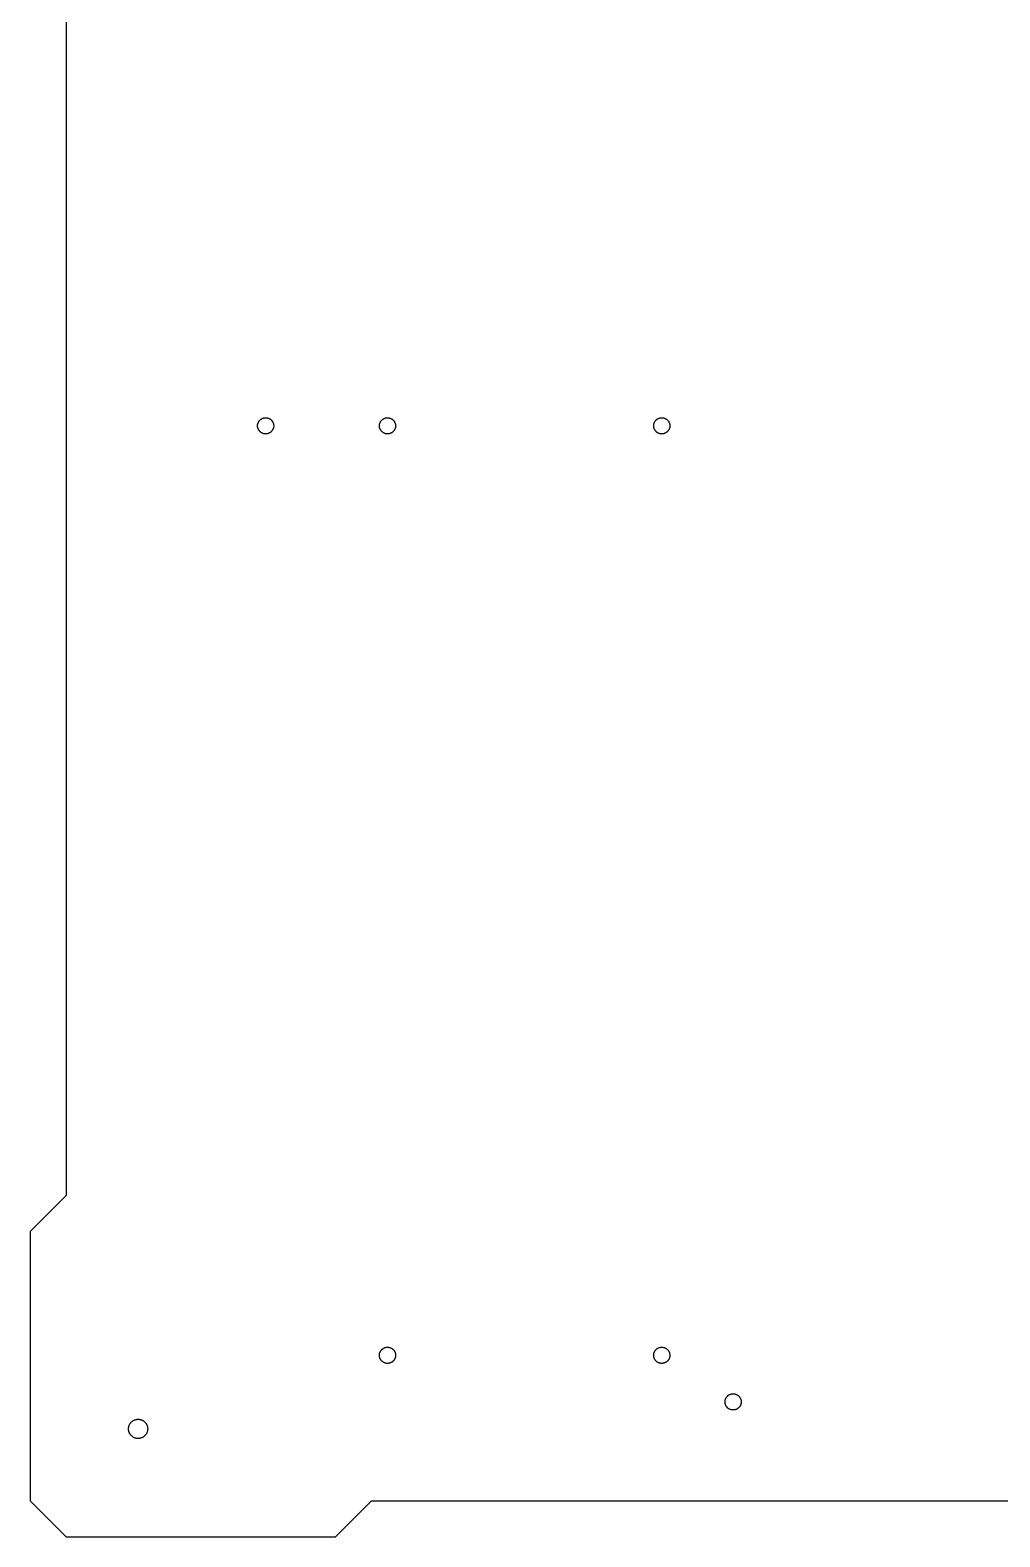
# Model space of a CAD drawing. Header units: metres. Extents: x 4 to 972, y 4 to 512.
# Drawn here: x 4 to 165.7, y 4 to 255.2 of the extents above; entities that cross this region are included whole.
import ezdxf

# ---------------------------------------------------------------- set-up
doc = ezdxf.new("R2010")
doc.units = ezdxf.units.M

msp = doc.modelspace()

# ---------------------------------------------------------------- linework, layer by layer
for p, q in [((10, 303.088), (10, 60.9117)), ((41.9096, 189.208), (41.9112, 189.274)), ((41.9112, 189.142), (41.9096, 189.208)), ((41.9112, 189.274), (41.9161, 189.341)), ((41.9161, 189.076), (41.9112, 189.142)), ((41.9161, 189.341), (41.9242, 189.406)), ((41.9242, 189.01), (41.9161, 189.076)), ((41.9242, 189.406), (41.9356, 189.472)), ((41.9356, 188.945), (41.9242, 189.01)), ((41.9356, 189.472), (41.9501, 189.536)), ((41.9501, 188.88), (41.9356, 188.945)), ((41.9501, 189.536), (41.9678, 189.6)), ((41.9678, 188.816), (41.9501, 188.88)), ((41.9678, 189.6), (41.9886, 189.663)), ((41.9886, 188.753), (41.9678, 188.816)), ((41.9886, 189.663), (42.0124, 189.725)), ((42.0124, 188.691), (41.9886, 188.753)), ((42.0124, 189.725), (42.0393, 189.786)), ((42.0393, 188.631), (42.0124, 188.691)), ((42.0393, 189.786), (42.0691, 189.845)), ((42.0691, 188.572), (42.0393, 188.631)), ((42.0691, 189.845), (42.1017, 189.902)), ((42.1017, 188.514), (42.0691, 188.572)), ((42.1017, 189.902), (42.1372, 189.958)), ((42.1372, 188.458), (42.1017, 188.514)), ((42.1372, 189.958), (42.1754, 190.013)), ((42.1754, 188.404), (42.1372, 188.458)), ((42.1754, 190.013), (42.2161, 190.065)), ((42.2161, 188.352), (42.1754, 188.404)), ((42.2161, 190.065), (42.2594, 190.115)), ((42.2594, 190.115), (42.3051, 190.163)), ((42.3051, 190.163), (42.3531, 190.209)), ((42.3531, 190.209), (42.4033, 190.252)), ((42.4033, 190.252), (42.4556, 190.293)), ((42.4556, 190.293), (42.5098, 190.331)), ((42.5098, 190.331), (42.5658, 190.366)), ((42.5658, 190.366), (42.6234, 190.399)), ((42.6234, 190.399), (42.6826, 190.429)), ((42.6826, 190.429), (42.7432, 190.456)), ((42.7432, 190.456), (42.8051, 190.48)), ((42.8051, 190.48), (42.868, 190.5)), ((42.868, 190.5), (42.9319, 190.518)), ((42.9319, 190.518), (42.9966, 190.533)), ((42.9966, 190.533), (43.0618, 190.544)), ((43.0618, 190.544), (43.1276, 190.552)), ((43.1276, 190.552), (43.1937, 190.557)), ((43.1937, 190.557), (43.26, 190.559)), ((43.26, 190.559), (43.3262, 190.557)), ((43.3262, 190.557), (43.3923, 190.552)), ((43.3923, 190.552), (43.4581, 190.544)), ((43.4581, 190.544), (43.5234, 190.533)), ((43.5234, 190.533), (43.5881, 190.518)), ((43.5881, 190.518), (43.652, 190.5)), ((43.652, 190.5), (43.7149, 190.48)), ((43.7149, 190.48), (43.7768, 190.456)), ((43.7768, 190.456), (43.8374, 190.429)), ((43.8374, 190.429), (43.8966, 190.399)), ((43.8966, 190.399), (43.9542, 190.366)), ((43.9542, 190.366), (44.0102, 190.331)), ((44.0102, 190.331), (44.0644, 190.293)), ((44.0644, 190.293), (44.1167, 190.252)), ((44.1167, 190.252), (44.1669, 190.209)), ((44.1669, 190.209), (44.2149, 190.163)), ((44.2149, 190.163), (44.2606, 190.115)), ((44.2606, 190.115), (44.3038, 190.065)), ((44.3038, 190.065), (44.3446, 190.013)), ((44.3446, 188.404), (44.3038, 188.352)), ((44.3446, 190.013), (44.3828, 189.958)), ((44.3828, 188.458), (44.3446, 188.404)), ((44.3828, 189.958), (44.4182, 189.902)), ((44.4182, 188.514), (44.3828, 188.458)), ((44.4182, 189.902), (44.4509, 189.845)), ((44.4509, 188.572), (44.4182, 188.514)), ((44.4509, 189.845), (44.4807, 189.786)), ((44.4807, 188.631), (44.4509, 188.572)), ((44.4807, 189.786), (44.5076, 189.725)), ((44.5076, 188.691), (44.4807, 188.631)), ((44.5076, 189.725), (44.5314, 189.663)), ((44.5314, 188.753), (44.5076, 188.691)), ((44.5314, 189.663), (44.5522, 189.6)), ((44.5522, 188.816), (44.5314, 188.753)), ((44.5522, 189.6), (44.5699, 189.536)), ((44.5699, 188.88), (44.5522, 188.816)), ((44.5699, 189.536), (44.5844, 189.472)), ((44.5844, 188.945), (44.5699, 188.88)), ((44.5844, 189.472), (44.5957, 189.406)), ((44.5957, 189.01), (44.5844, 188.945)), ((44.5957, 189.406), (44.6039, 189.341)), ((44.6039, 189.076), (44.5957, 189.01)), ((44.6039, 189.341), (44.6087, 189.274)), ((44.6087, 189.142), (44.6039, 189.076)), ((44.6087, 189.274), (44.6104, 189.208)), ((44.6104, 189.208), (44.6087, 189.142)), ((62.2296, 189.208), (62.2312, 189.274)), ((62.2312, 189.142), (62.2296, 189.208)), ((62.2312, 189.274), (62.2361, 189.341)), ((62.2361, 189.076), (62.2312, 189.142)), ((62.2361, 189.341), (62.2442, 189.406)), ((62.2442, 189.01), (62.2361, 189.076)), ((62.2442, 189.406), (62.2556, 189.472)), ((62.2556, 188.945), (62.2442, 189.01)), ((62.2556, 189.472), (62.2701, 189.536)), ((62.2701, 188.88), (62.2556, 188.945)), ((62.2701, 189.536), (62.2878, 189.6)), ((62.2878, 188.816), (62.2701, 188.88)), ((62.2878, 189.6), (62.3085, 189.663)), ((62.3085, 188.753), (62.2878, 188.816)), ((62.3085, 189.663), (62.3324, 189.725)), ((62.3324, 188.691), (62.3085, 188.753)), ((62.3324, 189.725), (62.3593, 189.786)), ((62.3593, 188.631), (62.3324, 188.691)), ((62.3593, 189.786), (62.3891, 189.845)), ((62.3891, 188.572), (62.3593, 188.631)), ((62.3891, 189.845), (62.4217, 189.902)), ((62.4217, 188.514), (62.3891, 188.572)), ((62.4217, 189.902), (62.4572, 189.958)), ((62.4572, 188.458), (62.4217, 188.514)), ((62.4572, 189.958), (62.4954, 190.013)), ((62.4954, 188.404), (62.4572, 188.458)), ((62.4954, 190.013), (62.5361, 190.065)), ((62.5361, 188.352), (62.4954, 188.404)), ((62.5361, 190.065), (62.5794, 190.115)), ((62.5794, 190.115), (62.6251, 190.163)), ((62.6251, 190.163), (62.6731, 190.209)), ((62.6731, 190.209), (62.7233, 190.252)), ((62.7233, 190.252), (62.7756, 190.293)), ((62.7756, 190.293), (62.8298, 190.331)), ((62.8298, 190.331), (62.8858, 190.366)), ((62.8858, 190.366), (62.9434, 190.399)), ((62.9434, 190.399), (63.0026, 190.429)), ((63.0026, 190.429), (63.0632, 190.456)), ((63.0632, 190.456), (63.1251, 190.48)), ((63.1251, 190.48), (63.188, 190.5)), ((63.188, 190.5), (63.2519, 190.518)), ((63.2519, 190.518), (63.3165, 190.533)), ((63.3165, 190.533), (63.3819, 190.544)), ((63.3819, 190.544), (63.4476, 190.552)), ((63.4476, 190.552), (63.5137, 190.557)), ((63.5137, 190.557), (63.58, 190.559)), ((63.58, 190.559), (63.6463, 190.557)), ((63.6463, 190.557), (63.7124, 190.552)), ((63.7124, 190.552), (63.7781, 190.544)), ((63.7781, 190.544), (63.8434, 190.533)), ((63.8434, 190.533), (63.9081, 190.518)), ((63.9081, 190.518), (63.972, 190.5)), ((63.972, 190.5), (64.0349, 190.48)), ((64.0349, 190.48), (64.0968, 190.456)), ((64.0968, 190.456), (64.1573, 190.429)), ((64.1573, 190.429), (64.2166, 190.399)), ((64.2166, 190.399), (64.2742, 190.366)), ((64.2742, 190.366), (64.3302, 190.331)), ((64.3302, 190.331), (64.3844, 190.293)), ((64.3844, 190.293), (64.4367, 190.252)), ((64.4367, 190.252), (64.4868, 190.209)), ((64.4868, 190.209), (64.5349, 190.163)), ((64.5349, 190.163), (64.5806, 190.115)), ((64.5806, 190.115), (64.6238, 190.065)), ((64.6238, 190.065), (64.6646, 190.013)), ((64.6646, 188.404), (64.6238, 188.352)), ((64.6646, 190.013), (64.7028, 189.958)), ((64.7028, 188.458), (64.6646, 188.404)), ((64.7028, 189.958), (64.7383, 189.902)), ((64.7383, 188.514), (64.7028, 188.458)), ((64.7383, 189.902), (64.7709, 189.845)), ((64.7709, 188.572), (64.7383, 188.514)), ((64.7709, 189.845), (64.8007, 189.786)), ((64.8007, 188.631), (64.7709, 188.572)), ((64.8007, 189.786), (64.8276, 189.725)), ((64.8276, 188.691), (64.8007, 188.631)), ((64.8276, 189.725), (64.8514, 189.663)), ((64.8514, 188.753), (64.8276, 188.691)), ((64.8514, 189.663), (64.8722, 189.6)), ((64.8722, 188.816), (64.8514, 188.753)), ((64.8722, 189.6), (64.8899, 189.536)), ((64.8899, 188.88), (64.8722, 188.816)), ((64.8899, 189.536), (64.9044, 189.472)), ((64.9044, 188.945), (64.8899, 188.88)), ((64.9044, 189.472), (64.9158, 189.406)), ((64.9158, 189.01), (64.9044, 188.945)), ((64.9158, 189.406), (64.9239, 189.341)), ((64.9239, 189.076), (64.9158, 189.01)), ((64.9239, 189.341), (64.9287, 189.274)), ((64.9287, 189.142), (64.9239, 189.076)), ((64.9287, 189.274), (64.9304, 189.208)), ((64.9304, 189.208), (64.9287, 189.142)), ((107.95, 189.208), (107.951, 189.274)), ((107.951, 189.142), (107.95, 189.208)), ((107.951, 189.274), (107.956, 189.341)), ((107.956, 189.076), (107.951, 189.142)), ((107.956, 189.341), (107.964, 189.406)), ((107.964, 189.01), (107.956, 189.076)), ((107.964, 189.406), (107.976, 189.472)), ((107.976, 188.945), (107.964, 189.01)), ((107.976, 189.472), (107.99, 189.536)), ((107.99, 188.88), (107.976, 188.945)), ((107.99, 189.536), (108.008, 189.6)), ((108.008, 188.816), (107.99, 188.88)), ((108.008, 189.6), (108.029, 189.663)), ((108.029, 188.753), (108.008, 188.816)), ((108.029, 189.663), (108.052, 189.725)), ((108.052, 188.691), (108.029, 188.753)), ((108.052, 189.725), (108.079, 189.786)), ((108.079, 188.631), (108.052, 188.691)), ((108.079, 189.786), (108.109, 189.845)), ((108.109, 188.572), (108.079, 188.631)), ((108.109, 189.845), (108.142, 189.902)), ((108.142, 188.514), (108.109, 188.572)), ((108.142, 189.902), (108.177, 189.958)), ((108.177, 188.458), (108.142, 188.514)), ((108.177, 189.958), (108.215, 190.013)), ((108.215, 188.404), (108.177, 188.458)), ((108.215, 190.013), (108.256, 190.065)), ((108.256, 188.352), (108.215, 188.404)), ((108.256, 190.065), (108.299, 190.115)), ((108.299, 190.115), (108.345, 190.163)), ((108.345, 190.163), (108.393, 190.209)), ((108.393, 190.209), (108.443, 190.252)), ((108.443, 190.252), (108.496, 190.293)), ((108.496, 190.293), (108.55, 190.331)), ((108.55, 190.331), (108.606, 190.366)), ((108.606, 190.366), (108.663, 190.399)), ((108.663, 190.399), (108.723, 190.429)), ((108.723, 190.429), (108.783, 190.456)), ((108.783, 190.456), (108.845, 190.48)), ((108.845, 190.48), (108.908, 190.5)), ((108.908, 190.5), (108.972, 190.518)), ((108.972, 190.518), (109.037, 190.533)), ((109.037, 190.533), (109.102, 190.544)), ((109.102, 190.544), (109.168, 190.552)), ((109.168, 190.552), (109.234, 190.557)), ((109.234, 190.557), (109.3, 190.559)), ((109.3, 190.559), (109.366, 190.557)), ((109.366, 190.557), (109.432, 190.552)), ((109.432, 190.552), (109.498, 190.544)), ((109.498, 190.544), (109.563, 190.533)), ((109.563, 190.533), (109.628, 190.518)), ((109.628, 190.518), (109.692, 190.5)), ((109.692, 190.5), (109.755, 190.48)), ((109.755, 190.48), (109.817, 190.456)), ((109.817, 190.456), (109.877, 190.429)), ((109.877, 190.429), (109.937, 190.399)), ((109.937, 190.399), (109.994, 190.366)), ((109.994, 190.366), (110.05, 190.331)), ((110.05, 190.331), (110.104, 190.293)), ((110.104, 190.293), (110.157, 190.252)), ((110.157, 190.252), (110.207, 190.209)), ((110.207, 190.209), (110.255, 190.163)), ((110.255, 190.163), (110.301, 190.115)), ((110.301, 190.115), (110.344, 190.065)), ((110.344, 190.065), (110.385, 190.013)), ((110.385, 188.404), (110.344, 188.352)), ((110.385, 190.013), (110.423, 189.958)), ((110.423, 188.458), (110.385, 188.404)), ((110.423, 189.958), (110.458, 189.902)), ((110.458, 188.514), (110.423, 188.458)), ((110.458, 189.902), (110.491, 189.845)), ((110.491, 188.572), (110.458, 188.514)), ((110.491, 189.845), (110.521, 189.786)), ((110.521, 188.631), (110.491, 188.572)), ((110.521, 189.786), (110.548, 189.725)), ((110.548, 188.691), (110.521, 188.631)), ((110.548, 189.725), (110.571, 189.663)), ((110.571, 188.753), (110.548, 188.691)), ((110.571, 189.663), (110.592, 189.6)), ((110.592, 188.816), (110.571, 188.753)), ((110.592, 189.6), (110.61, 189.536)), ((110.61, 188.88), (110.592, 188.816)), ((110.61, 189.536), (110.624, 189.472)), ((110.624, 188.945), (110.61, 188.88)), ((110.624, 189.472), (110.636, 189.406)), ((110.636, 189.01), (110.624, 188.945)), ((110.636, 189.406), (110.644, 189.341)), ((110.644, 189.076), (110.636, 189.01)), ((110.644, 189.341), (110.649, 189.274)), ((110.649, 189.142), (110.644, 189.076)), ((110.649, 189.274), (110.65, 189.208)), ((110.65, 189.208), (110.649, 189.142)), ((42.2594, 188.301), (42.2161, 188.352)), ((42.3051, 188.253), (42.2594, 188.301)), ((42.3531, 188.208), (42.3051, 188.253)), ((42.4033, 188.164), (42.3531, 188.208)), ((42.4556, 188.124), (42.4033, 188.164)), ((42.5098, 188.085), (42.4556, 188.124)), ((42.5658, 188.05), (42.5098, 188.085)), ((42.6234, 188.017), (42.5658, 188.05)), ((42.6826, 187.987), (42.6234, 188.017)), ((42.7432, 187.961), (42.6826, 187.987)), ((42.8051, 187.937), (42.7432, 187.961)), ((42.868, 187.916), (42.8051, 187.937)), ((42.9319, 187.898), (42.868, 187.916)), ((42.9966, 187.884), (42.9319, 187.898)), ((43.0618, 187.872), (42.9966, 187.884)), ((43.1276, 187.864), (43.0618, 187.872)), ((43.1937, 187.859), (43.1276, 187.864)), ((43.26, 187.858), (43.1937, 187.859)), ((43.3262, 187.859), (43.26, 187.858)), ((43.3923, 187.864), (43.3262, 187.859)), ((43.4581, 187.872), (43.3923, 187.864)), ((43.5234, 187.884), (43.4581, 187.872)), ((43.5881, 187.898), (43.5234, 187.884)), ((43.652, 187.916), (43.5881, 187.898)), ((43.7149, 187.937), (43.652, 187.916)), ((43.7768, 187.961), (43.7149, 187.937)), ((43.8374, 187.987), (43.7768, 187.961)), ((43.8966, 188.017), (43.8374, 187.987)), ((43.9542, 188.05), (43.8966, 188.017)), ((44.0102, 188.085), (43.9542, 188.05)), ((44.0644, 188.124), (44.0102, 188.085)), ((44.1167, 188.164), (44.0644, 188.124)), ((44.1669, 188.208), (44.1167, 188.164)), ((44.2149, 188.253), (44.1669, 188.208)), ((44.2606, 188.301), (44.2149, 188.253)), ((44.3038, 188.352), (44.2606, 188.301)), ((62.5794, 188.301), (62.5361, 188.352)), ((62.6251, 188.253), (62.5794, 188.301)), ((62.6731, 188.208), (62.6251, 188.253)), ((62.7233, 188.164), (62.6731, 188.208)), ((62.7756, 188.124), (62.7233, 188.164)), ((62.8298, 188.085), (62.7756, 188.124)), ((62.8858, 188.05), (62.8298, 188.085)), ((62.9434, 188.017), (62.8858, 188.05)), ((63.0026, 187.987), (62.9434, 188.017)), ((63.0632, 187.961), (63.0026, 187.987)), ((63.1251, 187.937), (63.0632, 187.961)), ((63.188, 187.916), (63.1251, 187.937)), ((63.2519, 187.898), (63.188, 187.916)), ((63.3165, 187.884), (63.2519, 187.898)), ((63.3819, 187.872), (63.3165, 187.884)), ((63.4476, 187.864), (63.3819, 187.872)), ((63.5137, 187.859), (63.4476, 187.864)), ((63.58, 187.858), (63.5137, 187.859)), ((63.6463, 187.859), (63.58, 187.858)), ((63.7124, 187.864), (63.6463, 187.859)), ((63.7781, 187.872), (63.7124, 187.864)), ((63.8434, 187.884), (63.7781, 187.872)), ((63.9081, 187.898), (63.8434, 187.884)), ((63.972, 187.916), (63.9081, 187.898)), ((64.0349, 187.937), (63.972, 187.916)), ((64.0968, 187.961), (64.0349, 187.937)), ((64.1573, 187.987), (64.0968, 187.961)), ((64.2166, 188.017), (64.1573, 187.987)), ((64.2742, 188.05), (64.2166, 188.017)), ((64.3302, 188.085), (64.2742, 188.05)), ((64.3844, 188.124), (64.3302, 188.085)), ((64.4367, 188.164), (64.3844, 188.124)), ((64.4868, 188.208), (64.4367, 188.164)), ((64.5349, 188.253), (64.4868, 188.208)), ((64.5806, 188.301), (64.5349, 188.253)), ((64.6238, 188.352), (64.5806, 188.301)), ((108.299, 188.301), (108.256, 188.352)), ((108.345, 188.253), (108.299, 188.301)), ((108.393, 188.208), (108.345, 188.253)), ((108.443, 188.164), (108.393, 188.208)), ((108.496, 188.124), (108.443, 188.164)), ((108.55, 188.085), (108.496, 188.124)), ((108.606, 188.05), (108.55, 188.085)), ((108.663, 188.017), (108.606, 188.05)), ((108.723, 187.987), (108.663, 188.017)), ((108.783, 187.961), (108.723, 187.987)), ((108.845, 187.937), (108.783, 187.961)), ((108.908, 187.916), (108.845, 187.937)), ((108.972, 187.898), (108.908, 187.916)), ((109.037, 187.884), (108.972, 187.898)), ((109.102, 187.872), (109.037, 187.884)), ((109.168, 187.864), (109.102, 187.872)), ((109.234, 187.859), (109.168, 187.864)), ((109.3, 187.858), (109.234, 187.859)), ((109.366, 187.859), (109.3, 187.858)), ((109.432, 187.864), (109.366, 187.859)), ((109.498, 187.872), (109.432, 187.864)), ((109.563, 187.884), (109.498, 187.872)), ((109.628, 187.898), (109.563, 187.884)), ((109.692, 187.916), (109.628, 187.898)), ((109.755, 187.937), (109.692, 187.916)), ((109.817, 187.961), (109.755, 187.937)), ((109.877, 187.987), (109.817, 187.961)), ((109.937, 188.017), (109.877, 187.987)), ((109.994, 188.05), (109.937, 188.017)), ((110.05, 188.085), (109.994, 188.05)), ((110.104, 188.124), (110.05, 188.085)), ((110.157, 188.164), (110.104, 188.124)), ((110.207, 188.208), (110.157, 188.164)), ((110.255, 188.253), (110.207, 188.208)), ((110.301, 188.301), (110.255, 188.253)), ((110.344, 188.352), (110.301, 188.301)), ((10, 60.9117), (4, 54.9117)), ((4, 54.9117), (4, 10)), ((62.5361, 35.1249), (62.5794, 35.175)), ((62.5794, 35.175), (62.6251, 35.2231)), ((62.6251, 35.2231), (62.6731, 35.2688)), ((62.6731, 35.2688), (62.7233, 35.312)), ((62.7233, 35.312), (62.7756, 35.3528)), ((62.7756, 35.3528), (62.8298, 35.391)), ((62.8298, 35.391), (62.8858, 35.4265)), ((62.8858, 35.4265), (62.9434, 35.4591)), ((62.9434, 35.4591), (63.0026, 35.4889)), ((63.0026, 35.4889), (63.0632, 35.5158)), ((63.0632, 35.5158), (63.1251, 35.5396)), ((63.1251, 35.5396), (63.188, 35.5604)), ((63.188, 35.5604), (63.2519, 35.5781)), ((63.2519, 35.5781), (63.3165, 35.5926)), ((63.3165, 35.5926), (63.3819, 35.604)), ((63.3819, 35.604), (63.4476, 35.6121)), ((63.4476, 35.6121), (63.5137, 35.6169)), ((63.5137, 35.6169), (63.58, 35.6186)), ((63.58, 35.6186), (63.6463, 35.6169)), ((63.6463, 35.6169), (63.7124, 35.6121)), ((63.7124, 35.6121), (63.7781, 35.604)), ((63.7781, 35.604), (63.8434, 35.5926)), ((63.8434, 35.5926), (63.9081, 35.5781)), ((63.9081, 35.5781), (63.972, 35.5604)), ((63.972, 35.5604), (64.0349, 35.5396)), ((64.0349, 35.5396), (64.0968, 35.5158)), ((64.0968, 35.5158), (64.1573, 35.4889)), ((64.1573, 35.4889), (64.2166, 35.4591)), ((64.2166, 35.4591), (64.2742, 35.4265)), ((64.2742, 35.4265), (64.3302, 35.391)), ((64.3302, 35.391), (64.3844, 35.3528)), ((64.3844, 35.3528), (64.4367, 35.312)), ((64.4367, 35.312), (64.4868, 35.2688)), ((64.4868, 35.2688), (64.5349, 35.2231)), ((64.5349, 35.2231), (64.5806, 35.175)), ((64.5806, 35.175), (64.6238, 35.1249)), ((108.256, 35.1249), (108.299, 35.175)), ((108.299, 35.175), (108.345, 35.2231)), ((108.345, 35.2231), (108.393, 35.2688)), ((108.393, 35.2688), (108.443, 35.312)), ((108.443, 35.312), (108.496, 35.3528)), ((108.496, 35.3528), (108.55, 35.391)), ((108.55, 35.391), (108.606, 35.4265)), ((108.606, 35.4265), (108.663, 35.4591)), ((108.663, 35.4591), (108.723, 35.4889)), ((108.723, 35.4889), (108.783, 35.5158)), ((108.783, 35.5158), (108.845, 35.5396)), ((108.845, 35.5396), (108.908, 35.5604)), ((108.908, 35.5604), (108.972, 35.5781)), ((108.972, 35.5781), (109.037, 35.5926)), ((109.037, 35.5926), (109.102, 35.604)), ((109.102, 35.604), (109.168, 35.6121)), ((109.168, 35.6121), (109.234, 35.6169)), ((109.234, 35.6169), (109.3, 35.6186)), ((109.3, 35.6186), (109.366, 35.6169)), ((109.366, 35.6169), (109.432, 35.6121)), ((109.432, 35.6121), (109.498, 35.604)), ((109.498, 35.604), (109.563, 35.5926)), ((109.563, 35.5926), (109.628, 35.5781)), ((109.628, 35.5781), (109.692, 35.5604)), ((109.692, 35.5604), (109.755, 35.5396)), ((109.755, 35.5396), (109.817, 35.5158)), ((109.817, 35.5158), (109.877, 35.4889)), ((109.877, 35.4889), (109.937, 35.4591)), ((109.937, 35.4591), (109.994, 35.4265)), ((109.994, 35.4265), (110.05, 35.391)), ((110.05, 35.391), (110.104, 35.3528)), ((110.104, 35.3528), (110.157, 35.312)), ((110.157, 35.312), (110.207, 35.2688)), ((110.207, 35.2688), (110.255, 35.2231)), ((110.255, 35.2231), (110.301, 35.175)), ((110.301, 35.175), (110.344, 35.1249)), ((62.2296, 34.2682), (62.2312, 34.3345)), ((62.2312, 34.2019), (62.2296, 34.2682)), ((62.2312, 34.3345), (62.2361, 34.4006)), ((62.2361, 34.1358), (62.2312, 34.2019)), ((62.2361, 34.4006), (62.2442, 34.4663)), ((62.2442, 34.0701), (62.2361, 34.1358)), ((62.2442, 34.4663), (62.2556, 34.5316)), ((62.2556, 34.0047), (62.2442, 34.0701)), ((62.2556, 34.5316), (62.2701, 34.5963)), ((62.2701, 33.9401), (62.2556, 34.0047)), ((62.2701, 34.5963), (62.2878, 34.6602)), ((62.2878, 33.8762), (62.2701, 33.9401)), ((62.2878, 34.6602), (62.3085, 34.7231)), ((62.3085, 33.8133), (62.2878, 33.8762)), ((62.3085, 34.7231), (62.3324, 34.785)), ((62.3324, 33.7514), (62.3085, 33.8133)), ((62.3324, 34.785), (62.3593, 34.8456)), ((62.3593, 33.6908), (62.3324, 33.7514)), ((62.3593, 34.8456), (62.3891, 34.9048)), ((62.3891, 33.6316), (62.3593, 33.6908)), ((62.3891, 34.9048), (62.4217, 34.9624)), ((62.4217, 33.574), (62.3891, 33.6316)), ((62.4217, 34.9624), (62.4572, 35.0184)), ((62.4572, 33.518), (62.4217, 33.574)), ((62.4572, 35.0184), (62.4954, 35.0726)), ((62.4954, 33.4638), (62.4572, 33.518)), ((62.4954, 35.0726), (62.5361, 35.1249)), ((62.5361, 33.4115), (62.4954, 33.4638)), ((62.5794, 33.3613), (62.5361, 33.4115)), ((62.6251, 33.3133), (62.5794, 33.3613)), ((62.6731, 33.2676), (62.6251, 33.3133)), ((62.7233, 33.2243), (62.6731, 33.2676)), ((62.7756, 33.1836), (62.7233, 33.2243)), ((62.8298, 33.1454), (62.7756, 33.1836)), ((62.8858, 33.1099), (62.8298, 33.1454)), ((62.9434, 33.0773), (62.8858, 33.1099)), ((63.0026, 33.0475), (62.9434, 33.0773)), ((63.0632, 33.0206), (63.0026, 33.0475)), ((63.1251, 32.9967), (63.0632, 33.0206)), ((63.188, 32.976), (63.1251, 32.9967)), ((63.2519, 32.9583), (63.188, 32.976)), ((63.3165, 32.9438), (63.2519, 32.9583)), ((63.3819, 32.9324), (63.3165, 32.9438)), ((63.4476, 32.9243), (63.3819, 32.9324)), ((63.5137, 32.9194), (63.4476, 32.9243)), ((63.58, 32.9178), (63.5137, 32.9194)), ((63.6463, 32.9194), (63.58, 32.9178)), ((63.7124, 32.9243), (63.6463, 32.9194)), ((63.7781, 32.9324), (63.7124, 32.9243)), ((63.8434, 32.9438), (63.7781, 32.9324)), ((63.9081, 32.9583), (63.8434, 32.9438)), ((63.972, 32.976), (63.9081, 32.9583)), ((64.0349, 32.9967), (63.972, 32.976)), ((64.0968, 33.0206), (64.0349, 32.9967)), ((64.1573, 33.0475), (64.0968, 33.0206)), ((64.2166, 33.0773), (64.1573, 33.0475)), ((64.2742, 33.1099), (64.2166, 33.0773)), ((64.3302, 33.1454), (64.2742, 33.1099)), ((64.3844, 33.1836), (64.3302, 33.1454)), ((64.4367, 33.2243), (64.3844, 33.1836)), ((64.4868, 33.2676), (64.4367, 33.2243)), ((64.5349, 33.3133), (64.4868, 33.2676)), ((64.5806, 33.3613), (64.5349, 33.3133)), ((64.6238, 33.4115), (64.5806, 33.3613)), ((64.6238, 35.1249), (64.6646, 35.0726)), ((64.6646, 33.4638), (64.6238, 33.4115)), ((64.6646, 35.0726), (64.7028, 35.0184)), ((64.7028, 33.518), (64.6646, 33.4638)), ((64.7028, 35.0184), (64.7383, 34.9624)), ((64.7383, 33.574), (64.7028, 33.518)), ((64.7383, 34.9624), (64.7709, 34.9048)), ((64.7709, 33.6316), (64.7383, 33.574)), ((64.7709, 34.9048), (64.8007, 34.8456)), ((64.8007, 33.6908), (64.7709, 33.6316)), ((64.8007, 34.8456), (64.8276, 34.785)), ((64.8276, 33.7514), (64.8007, 33.6908)), ((64.8276, 34.785), (64.8514, 34.7231)), ((64.8514, 33.8133), (64.8276, 33.7514)), ((64.8514, 34.7231), (64.8722, 34.6602)), ((64.8722, 33.8762), (64.8514, 33.8133)), ((64.8722, 34.6602), (64.8899, 34.5963)), ((64.8899, 33.9401), (64.8722, 33.8762)), ((64.8899, 34.5963), (64.9044, 34.5316)), ((64.9044, 34.0047), (64.8899, 33.9401)), ((64.9044, 34.5316), (64.9158, 34.4663)), ((64.9158, 34.0701), (64.9044, 34.0047)), ((64.9158, 34.4663), (64.9239, 34.4006)), ((64.9239, 34.1358), (64.9158, 34.0701)), ((64.9239, 34.4006), (64.9287, 34.3345)), ((64.9287, 34.2019), (64.9239, 34.1358)), ((64.9287, 34.3345), (64.9304, 34.2682)), ((64.9304, 34.2682), (64.9287, 34.2019)), ((107.95, 34.2682), (107.951, 34.3345)), ((107.951, 34.2019), (107.95, 34.2682)), ((107.951, 34.3345), (107.956, 34.4006)), ((107.956, 34.1358), (107.951, 34.2019)), ((107.956, 34.4006), (107.964, 34.4663)), ((107.964, 34.0701), (107.956, 34.1358)), ((107.964, 34.4663), (107.976, 34.5316)), ((107.976, 34.0047), (107.964, 34.0701)), ((107.976, 34.5316), (107.99, 34.5963)), ((107.99, 33.9401), (107.976, 34.0047)), ((107.99, 34.5963), (108.008, 34.6602)), ((108.008, 33.8762), (107.99, 33.9401)), ((108.008, 34.6602), (108.029, 34.7231)), ((108.029, 33.8133), (108.008, 33.8762)), ((108.029, 34.7231), (108.052, 34.785)), ((108.052, 33.7514), (108.029, 33.8133)), ((108.052, 34.785), (108.079, 34.8456)), ((108.079, 33.6908), (108.052, 33.7514)), ((108.079, 34.8456), (108.109, 34.9048)), ((108.109, 33.6316), (108.079, 33.6908)), ((108.109, 34.9048), (108.142, 34.9624)), ((108.142, 33.574), (108.109, 33.6316)), ((108.142, 34.9624), (108.177, 35.0184)), ((108.177, 33.518), (108.142, 33.574)), ((108.177, 35.0184), (108.215, 35.0726)), ((108.215, 33.4638), (108.177, 33.518)), ((108.215, 35.0726), (108.256, 35.1249)), ((108.256, 33.4115), (108.215, 33.4638)), ((108.299, 33.3613), (108.256, 33.4115)), ((108.345, 33.3133), (108.299, 33.3613)), ((108.393, 33.2676), (108.345, 33.3133)), ((108.443, 33.2243), (108.393, 33.2676)), ((108.496, 33.1836), (108.443, 33.2243)), ((108.55, 33.1454), (108.496, 33.1836)), ((108.606, 33.1099), (108.55, 33.1454)), ((108.663, 33.0773), (108.606, 33.1099)), ((108.723, 33.0475), (108.663, 33.0773)), ((108.783, 33.0206), (108.723, 33.0475)), ((108.845, 32.9967), (108.783, 33.0206)), ((108.908, 32.976), (108.845, 32.9967)), ((108.972, 32.9583), (108.908, 32.976)), ((109.037, 32.9438), (108.972, 32.9583)), ((109.102, 32.9324), (109.037, 32.9438)), ((109.168, 32.9243), (109.102, 32.9324)), ((109.234, 32.9194), (109.168, 32.9243)), ((109.3, 32.9178), (109.234, 32.9194)), ((109.366, 32.9194), (109.3, 32.9178)), ((109.432, 32.9243), (109.366, 32.9194)), ((109.498, 32.9324), (109.432, 32.9243)), ((109.563, 32.9438), (109.498, 32.9324)), ((109.628, 32.9583), (109.563, 32.9438)), ((109.692, 32.976), (109.628, 32.9583)), ((109.755, 32.9967), (109.692, 32.976)), ((109.817, 33.0206), (109.755, 32.9967)), ((109.877, 33.0475), (109.817, 33.0206)), ((109.937, 33.0773), (109.877, 33.0475)), ((109.994, 33.1099), (109.937, 33.0773)), ((110.05, 33.1454), (109.994, 33.1099)), ((110.104, 33.1836), (110.05, 33.1454)), ((110.157, 33.2243), (110.104, 33.1836)), ((110.207, 33.2676), (110.157, 33.2243)), ((110.255, 33.3133), (110.207, 33.2676)), ((110.301, 33.3613), (110.255, 33.3133)), ((110.344, 33.4115), (110.301, 33.3613)), ((110.344, 35.1249), (110.385, 35.0726)), ((110.385, 33.4638), (110.344, 33.4115)), ((110.385, 35.0726), (110.423, 35.0184)), ((110.423, 33.518), (110.385, 33.4638)), ((110.423, 35.0184), (110.458, 34.9624)), ((110.458, 33.574), (110.423, 33.518)), ((110.458, 34.9624), (110.491, 34.9048)), ((110.491, 33.6316), (110.458, 33.574)), ((110.491, 34.9048), (110.521, 34.8456)), ((110.521, 33.6908), (110.491, 33.6316)), ((110.521, 34.8456), (110.548, 34.785)), ((110.548, 33.7514), (110.521, 33.6908)), ((110.548, 34.785), (110.571, 34.7231)), ((110.571, 33.8133), (110.548, 33.7514)), ((110.571, 34.7231), (110.592, 34.6602)), ((110.592, 33.8762), (110.571, 33.8133)), ((110.592, 34.6602), (110.61, 34.5963)), ((110.61, 33.9401), (110.592, 33.8762)), ((110.61, 34.5963), (110.624, 34.5316)), ((110.624, 34.0047), (110.61, 33.9401)), ((110.624, 34.5316), (110.636, 34.4663)), ((110.636, 34.0701), (110.624, 34.0047)), ((110.636, 34.4663), (110.644, 34.4006)), ((110.644, 34.1358), (110.636, 34.0701)), ((110.644, 34.4006), (110.649, 34.3345)), ((110.649, 34.2019), (110.644, 34.1358)), ((110.649, 34.3345), (110.65, 34.2682)), ((110.65, 34.2682), (110.649, 34.2019)), ((120.443, 27.6228), (120.499, 27.6582)), ((120.499, 27.6582), (120.557, 27.6909)), ((120.557, 27.6909), (120.616, 27.7207)), ((120.616, 27.7207), (120.677, 27.7476)), ((120.677, 27.7476), (120.738, 27.7714)), ((120.738, 27.7714), (120.801, 27.7922)), ((120.801, 27.7922), (120.865, 27.8099)), ((120.865, 27.8099), (120.93, 27.8244)), ((120.93, 27.8244), (120.995, 27.8358)), ((120.995, 27.8358), (121.061, 27.8439)), ((121.061, 27.8439), (121.127, 27.8487)), ((121.127, 27.8487), (121.193, 27.8504)), ((121.193, 27.8504), (121.26, 27.8487)), ((121.26, 27.8487), (121.326, 27.8439)), ((121.326, 27.8439), (121.392, 27.8358)), ((121.392, 27.8358), (121.457, 27.8244)), ((121.457, 27.8244), (121.521, 27.8099)), ((121.521, 27.8099), (121.585, 27.7922)), ((121.585, 27.7922), (121.648, 27.7714)), ((121.648, 27.7714), (121.71, 27.7476)), ((121.71, 27.7476), (121.771, 27.7207)), ((121.771, 27.7207), (121.83, 27.6909)), ((121.83, 27.6909), (121.888, 27.6582)), ((121.888, 27.6582), (121.944, 27.6228)), ((119.843, 26.5), (119.845, 26.5663)), ((119.845, 26.4337), (119.843, 26.5)), ((119.845, 26.5663), (119.85, 26.6324)), ((119.85, 26.3676), (119.845, 26.4337)), ((119.85, 26.6324), (119.858, 26.6981)), ((119.858, 26.3018), (119.85, 26.3676)), ((119.858, 26.6981), (119.869, 26.7634)), ((119.869, 26.2365), (119.858, 26.3018)), ((119.869, 26.7634), (119.883, 26.8281)), ((119.883, 26.1719), (119.869, 26.2365)), ((119.883, 26.8281), (119.901, 26.892)), ((119.901, 26.108), (119.883, 26.1719)), ((119.901, 26.892), (119.922, 26.9549)), ((119.922, 26.0451), (119.901, 26.108)), ((119.922, 26.9549), (119.946, 27.0168)), ((119.946, 25.9832), (119.922, 26.0451)), ((119.946, 27.0168), (119.973, 27.0773)), ((119.973, 25.9226), (119.946, 25.9832)), ((119.973, 27.0773), (120.002, 27.1366)), ((120.002, 25.8634), (119.973, 25.9226)), ((120.002, 27.1366), (120.035, 27.1942)), ((120.035, 25.8058), (120.002, 25.8634)), ((120.035, 27.1942), (120.071, 27.2502)), ((120.071, 25.7498), (120.035, 25.8058)), ((120.071, 27.2502), (120.109, 27.3044)), ((120.109, 25.6956), (120.071, 25.7498)), ((120.109, 27.3044), (120.15, 27.3567)), ((120.15, 25.6433), (120.109, 25.6956)), ((120.15, 27.3567), (120.193, 27.4068)), ((120.193, 25.5931), (120.15, 25.6433)), ((120.193, 27.4068), (120.239, 27.4548)), ((120.239, 25.5451), (120.193, 25.5931)), ((120.239, 27.4548), (120.287, 27.5005)), ((120.287, 25.4994), (120.239, 25.5451)), ((120.287, 27.5005), (120.337, 27.5439)), ((120.337, 25.4561), (120.287, 25.4994)), ((120.337, 27.5439), (120.389, 27.5846)), ((120.389, 25.4154), (120.337, 25.4561)), ((120.389, 27.5846), (120.443, 27.6228)), ((120.443, 25.3772), (120.389, 25.4154)), ((120.499, 25.3417), (120.443, 25.3772)), ((120.557, 25.3091), (120.499, 25.3417)), ((120.616, 25.2793), (120.557, 25.3091)), ((120.677, 25.2524), (120.616, 25.2793)), ((120.738, 25.2286), (120.677, 25.2524)), ((120.801, 25.2078), (120.738, 25.2286)), ((120.865, 25.1901), (120.801, 25.2078)), ((120.93, 25.1756), (120.865, 25.1901)), ((120.995, 25.1642), (120.93, 25.1756)), ((121.061, 25.1561), (120.995, 25.1642)), ((121.127, 25.1512), (121.061, 25.1561)), ((121.193, 25.1496), (121.127, 25.1512)), ((121.26, 25.1512), (121.193, 25.1496)), ((121.326, 25.1561), (121.26, 25.1512)), ((121.392, 25.1642), (121.326, 25.1561)), ((121.457, 25.1756), (121.392, 25.1642)), ((121.521, 25.1901), (121.457, 25.1756)), ((121.585, 25.2078), (121.521, 25.1901)), ((121.648, 25.2286), (121.585, 25.2078)), ((121.71, 25.2524), (121.648, 25.2286)), ((121.771, 25.2793), (121.71, 25.2524)), ((121.83, 25.3091), (121.771, 25.2793)), ((121.888, 25.3417), (121.83, 25.3091)), ((121.944, 25.3772), (121.888, 25.3417)), ((121.944, 27.6228), (121.998, 27.5846)), ((121.998, 25.4154), (121.944, 25.3772)), ((121.998, 27.5846), (122.05, 27.5439)), ((122.05, 25.4561), (121.998, 25.4154)), ((122.05, 27.5439), (122.1, 27.5005)), ((122.1, 25.4994), (122.05, 25.4561)), ((122.1, 27.5005), (122.148, 27.4548)), ((122.148, 25.5451), (122.1, 25.4994)), ((122.148, 27.4548), (122.194, 27.4068)), ((122.194, 25.5931), (122.148, 25.5451)), ((122.194, 27.4068), (122.237, 27.3567)), ((122.237, 25.6433), (122.194, 25.5931)), ((122.237, 27.3567), (122.278, 27.3044)), ((122.278, 25.6956), (122.237, 25.6433)), ((122.278, 27.3044), (122.316, 27.2502)), ((122.316, 25.7498), (122.278, 25.6956)), ((122.316, 27.2502), (122.352, 27.1942)), ((122.352, 25.8058), (122.316, 25.7498)), ((122.352, 27.1942), (122.384, 27.1366)), ((122.384, 25.8634), (122.352, 25.8058)), ((122.384, 27.1366), (122.414, 27.0773)), ((122.414, 25.9226), (122.384, 25.8634)), ((122.414, 27.0773), (122.441, 27.0168)), ((122.441, 25.9832), (122.414, 25.9226)), ((122.441, 27.0168), (122.465, 26.9549)), ((122.465, 26.0451), (122.441, 25.9832)), ((122.465, 26.9549), (122.486, 26.892)), ((122.486, 26.108), (122.465, 26.0451)), ((122.486, 26.892), (122.503, 26.8281)), ((122.503, 26.1719), (122.486, 26.108)), ((122.503, 26.8281), (122.518, 26.7634)), ((122.518, 26.2365), (122.503, 26.1719)), ((122.518, 26.7634), (122.529, 26.6981)), ((122.529, 26.3018), (122.518, 26.2365)), ((122.529, 26.6981), (122.537, 26.6324)), ((122.537, 26.3676), (122.529, 26.3018)), ((122.537, 26.6324), (122.542, 26.5663)), ((122.542, 26.4337), (122.537, 26.3676)), ((122.542, 26.5663), (122.544, 26.5)), ((122.544, 26.5), (122.542, 26.4337)), ((20.4931, 22.5392), (20.5214, 22.6125)), ((20.5214, 22.6125), (20.5532, 22.6843)), ((20.5532, 22.6843), (20.5885, 22.7544)), ((20.5885, 22.7544), (20.6272, 22.8228)), ((20.6272, 22.8228), (20.6693, 22.8892)), ((20.6693, 22.8892), (20.7145, 22.9534)), ((20.7145, 22.9534), (20.7628, 23.0153)), ((20.7628, 23.0153), (20.8141, 23.0748)), ((20.8141, 23.0748), (20.8683, 23.1317)), ((20.8683, 23.1317), (20.9252, 23.1859)), ((20.9252, 23.1859), (20.9847, 23.2372)), ((20.9847, 23.2372), (21.0466, 23.2855)), ((21.0466, 23.2855), (21.1108, 23.3307)), ((21.1108, 23.3307), (21.1772, 23.3727)), ((21.1772, 23.3727), (21.2455, 23.4115)), ((21.2455, 23.4115), (21.3157, 23.4468)), ((21.3157, 23.4468), (21.3875, 23.4786)), ((21.3875, 23.4786), (21.4608, 23.5069)), ((21.4608, 23.5069), (21.5354, 23.5315)), ((21.5354, 23.5315), (21.6111, 23.5525)), ((21.6111, 23.5525), (21.6878, 23.5697)), ((21.6878, 23.5697), (21.7652, 23.5831)), ((21.7652, 23.5831), (21.8431, 23.5927)), ((21.8431, 23.5927), (21.9215, 23.5985)), ((21.9215, 23.5985), (22, 23.6004)), ((22, 23.6004), (22.0785, 23.5985)), ((22.0785, 23.5985), (22.1569, 23.5927)), ((22.1569, 23.5927), (22.2348, 23.5831)), ((22.2348, 23.5831), (22.3122, 23.5697)), ((22.3122, 23.5697), (22.3889, 23.5525)), ((22.3889, 23.5525), (22.4646, 23.5315)), ((22.4646, 23.5315), (22.5392, 23.5069)), ((22.5392, 23.5069), (22.6125, 23.4786)), ((22.6125, 23.4786), (22.6843, 23.4468)), ((22.6843, 23.4468), (22.7544, 23.4115)), ((22.7544, 23.4115), (22.8228, 23.3727)), ((22.8228, 23.3727), (22.8892, 23.3307)), ((22.8892, 23.3307), (22.9534, 23.2855)), ((22.9534, 23.2855), (23.0153, 23.2372)), ((23.0153, 23.2372), (23.0748, 23.1859)), ((23.0748, 23.1859), (23.1317, 23.1317)), ((23.1317, 23.1317), (23.1859, 23.0748)), ((23.1859, 23.0748), (23.2372, 23.0153)), ((23.2372, 23.0153), (23.2855, 22.9534)), ((23.2855, 22.9534), (23.3307, 22.8892)), ((23.3307, 22.8892), (23.3727, 22.8228)), ((23.3727, 22.8228), (23.4115, 22.7544)), ((23.4115, 22.7544), (23.4468, 22.6843)), ((23.4468, 22.6843), (23.4786, 22.6125)), ((23.4786, 22.6125), (23.5069, 22.5392)), ((20.3995, 22), (20.4015, 22.0785)), ((20.4015, 21.9215), (20.3995, 22)), ((20.4015, 22.0785), (20.4072, 22.1569)), ((20.4072, 21.8431), (20.4015, 21.9215)), ((20.4072, 22.1569), (20.4169, 22.2348)), ((20.4169, 21.7652), (20.4072, 21.8431)), ((20.4169, 22.2348), (20.4303, 22.3122)), ((20.4303, 21.6878), (20.4169, 21.7652)), ((20.4303, 22.3122), (20.4475, 22.3889)), ((20.4475, 21.6111), (20.4303, 21.6878)), ((20.4475, 22.3889), (20.4685, 22.4646)), ((20.4685, 21.5354), (20.4475, 21.6111)), ((20.4685, 22.4646), (20.4931, 22.5392)), ((20.4931, 21.4608), (20.4685, 21.5354)), ((20.5214, 21.3875), (20.4931, 21.4608)), ((20.5532, 21.3157), (20.5214, 21.3875)), ((20.5885, 21.2455), (20.5532, 21.3157)), ((20.6272, 21.1772), (20.5885, 21.2455)), ((20.6693, 21.1108), (20.6272, 21.1772)), ((20.7145, 21.0466), (20.6693, 21.1108)), ((20.7628, 20.9847), (20.7145, 21.0466)), ((20.8141, 20.9252), (20.7628, 20.9847)), ((20.8683, 20.8683), (20.8141, 20.9252)), ((20.9252, 20.8141), (20.8683, 20.8683)), ((20.9847, 20.7628), (20.9252, 20.8141)), ((21.0466, 20.7145), (20.9847, 20.7628)), ((21.1108, 20.6693), (21.0466, 20.7145)), ((21.1772, 20.6272), (21.1108, 20.6693)), ((21.2455, 20.5885), (21.1772, 20.6272)), ((21.3157, 20.5532), (21.2455, 20.5885)), ((21.3875, 20.5214), (21.3157, 20.5532)), ((21.4608, 20.4931), (21.3875, 20.5214)), ((21.5354, 20.4685), (21.4608, 20.4931)), ((21.6111, 20.4475), (21.5354, 20.4685)), ((21.6878, 20.4303), (21.6111, 20.4475)), ((21.7652, 20.4169), (21.6878, 20.4303)), ((21.8431, 20.4072), (21.7652, 20.4169)), ((21.9215, 20.4015), (21.8431, 20.4072)), ((22, 20.3995), (21.9215, 20.4015)), ((22.0785, 20.4015), (22, 20.3995)), ((22.1569, 20.4072), (22.0785, 20.4015)), ((22.2348, 20.4169), (22.1569, 20.4072)), ((22.3122, 20.4303), (22.2348, 20.4169)), ((22.3889, 20.4475), (22.3122, 20.4303)), ((22.4646, 20.4685), (22.3889, 20.4475)), ((22.5392, 20.4931), (22.4646, 20.4685)), ((22.6125, 20.5214), (22.5392, 20.4931)), ((22.6843, 20.5532), (22.6125, 20.5214)), ((22.7544, 20.5885), (22.6843, 20.5532)), ((22.8228, 20.6272), (22.7544, 20.5885)), ((22.8892, 20.6693), (22.8228, 20.6272)), ((22.9534, 20.7145), (22.8892, 20.6693)), ((23.0153, 20.7628), (22.9534, 20.7145)), ((23.0748, 20.8141), (23.0153, 20.7628)), ((23.1317, 20.8683), (23.0748, 20.8141)), ((23.1859, 20.9252), (23.1317, 20.8683)), ((23.2372, 20.9847), (23.1859, 20.9252)), ((23.2855, 21.0466), (23.2372, 20.9847)), ((23.3307, 21.1108), (23.2855, 21.0466)), ((23.3727, 21.1772), (23.3307, 21.1108)), ((23.4115, 21.2455), (23.3727, 21.1772)), ((23.4468, 21.3157), (23.4115, 21.2455)), ((23.4786, 21.3875), (23.4468, 21.3157)), ((23.5069, 21.4608), (23.4786, 21.3875)), ((23.5069, 22.5392), (23.5315, 22.4646)), ((23.5315, 21.5354), (23.5069, 21.4608)), ((23.5315, 22.4646), (23.5525, 22.3889)), ((23.5525, 21.6111), (23.5315, 21.5354)), ((23.5525, 22.3889), (23.5697, 22.3122)), ((23.5697, 21.6878), (23.5525, 21.6111)), ((23.5697, 22.3122), (23.5831, 22.2348)), ((23.5831, 21.7652), (23.5697, 21.6878)), ((23.5831, 22.2348), (23.5927, 22.1569)), ((23.5927, 21.8431), (23.5831, 21.7652)), ((23.5927, 22.1569), (23.5985, 22.0785)), ((23.5985, 21.9215), (23.5927, 21.8431)), ((23.5985, 22.0785), (23.6004, 22)), ((23.6004, 22), (23.5985, 21.9215)), ((4, 10), (10, 4)), ((54.9117, 4), (60.9117, 10)), ((60.9117, 10), (303.088, 10)), ((10, 4), (54.9117, 4))]:
    msp.add_line(p, q)

doc.saveas('drawing.dxf')
